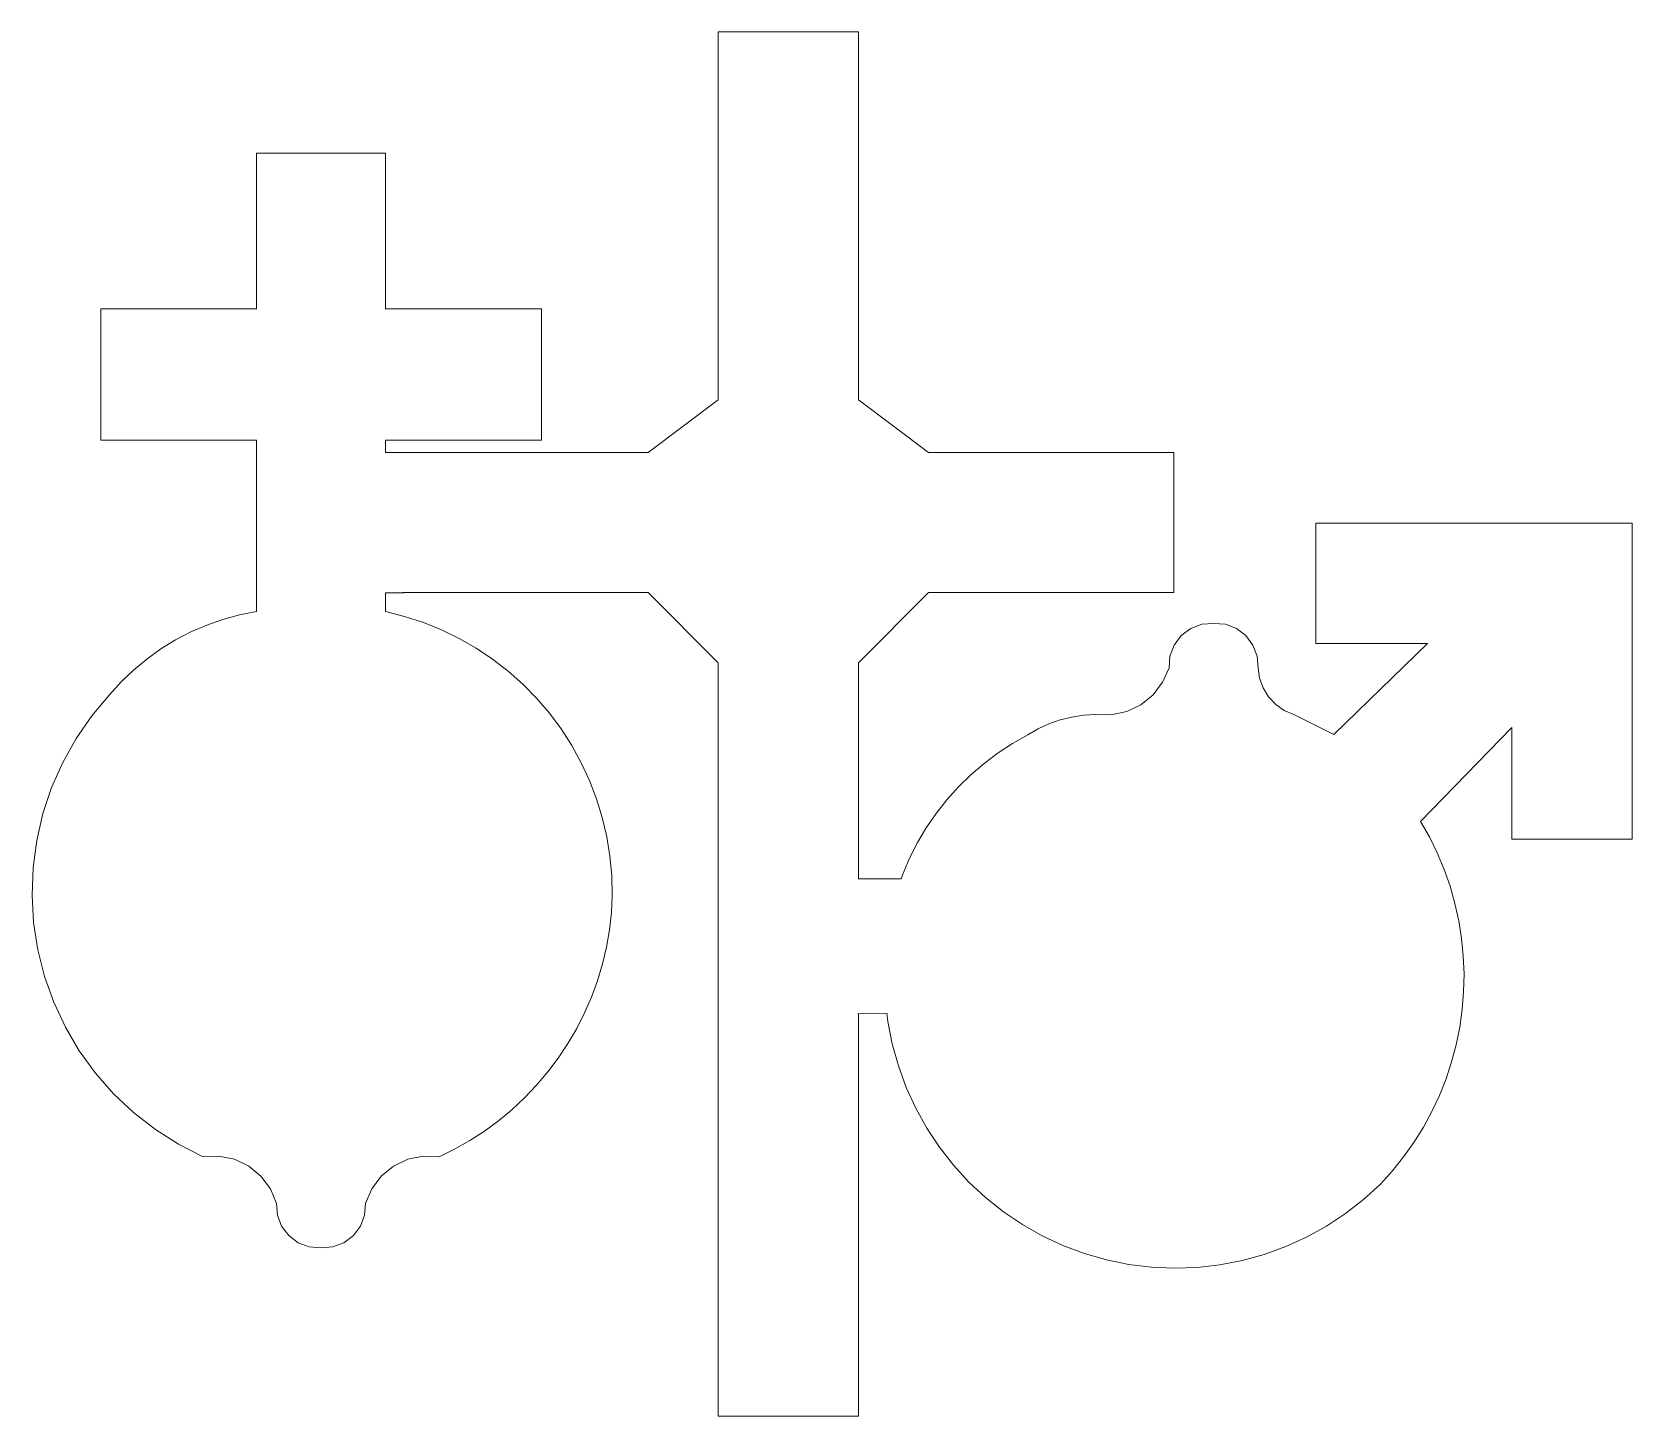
# Model space of a CAD drawing. Extents: x 0 to 3.59, y 0 to 3.11.
import ezdxf

# ---------------------------------------------------------------- set-up
doc = ezdxf.new("R2010")
doc.units = 0
doc.layers.add('Board_Outline', color=15, linetype='Continuous', lineweight=5, true_color=0xa55252)

msp = doc.modelspace()

# ---------------------------------------------------------------- linework, layer by layer
at = {"layer": 'Board_Outline', "flags": 128}
for points in [[(1.9205, 0.9042), (1.9225, 0.8865), (1.9324, 0.8361), (1.9461, 0.7867), (1.9637, 0.7385), (1.985, 0.6918), (2.0099, 0.6469), (2.0382, 0.6041), (2.0698, 0.5636), (2.1045, 0.5258), (2.142, 0.4908), (2.1822, 0.4588), (2.2247, 0.4301), (2.2694, 0.4048), (2.3159, 0.3831), (2.364, 0.3651), (2.4133, 0.351), (2.4636, 0.3407), (2.5146, 0.3344), (2.5658, 0.3322), (2.6171, 0.3339), (2.6681, 0.3397), (2.7185, 0.3495), (2.768, 0.3631), (2.8163, 0.3806), (2.863, 0.4019), (2.9079, 0.4267), (2.9507, 0.455), (2.9912, 0.4866), (3.0291, 0.5212), (3.056, 0.5509), (3.0811, 0.5821), (3.1043, 0.6148), (3.1255, 0.6489), (3.1446, 0.6841), (3.1616, 0.7204), (3.1764, 0.7576), (3.1889, 0.7957), (3.1992, 0.8344), (3.2071, 0.8737), (3.2127, 0.9134), (3.2159, 0.9533), (3.2168, 0.9934), (3.2152, 1.0334), (3.2112, 1.0733), (3.2049, 1.1129), (3.1963, 1.152), (3.1853, 1.1906), (3.172, 1.2284), (3.1565, 1.2654), (3.1389, 1.3013), (3.1191, 1.3362), (3.3241, 1.5472), (3.3241, 1.2962), (3.5941, 1.2962), (3.5941, 2.0062), (2.8841, 2.0062), (2.8841, 1.7362), (3.1351, 1.7362), (2.9241, 1.5312), (2.8341, 1.5762), (2.8127, 1.5856), (2.7937, 1.5992), (2.7778, 1.6162), (2.7655, 1.6361), (2.7576, 1.6581), (2.7541, 1.6812), (2.752, 1.7077), (2.7426, 1.7325), (2.7266, 1.7537), (2.7054, 1.7697), (2.6806, 1.7791), (2.6541, 1.7812), (2.6276, 1.7791), (2.6028, 1.7697), (2.5815, 1.7537), (2.5656, 1.7325), (2.5562, 1.7077), (2.5541, 1.6812), (2.5397, 1.6489), (2.5182, 1.6208), (2.4908, 1.5985), (2.459, 1.5831), (2.4244, 1.5755), (2.3891, 1.5762), (2.3623, 1.5747), (2.3357, 1.5707), (2.3096, 1.5642), (2.2843, 1.5553), (2.2599, 1.544), (2.2367, 1.5304), (2.2027, 1.5113), (2.17, 1.49), (2.1388, 1.4666), (2.1091, 1.4412), (2.0812, 1.4139), (2.0551, 1.3849), (2.0309, 1.3542), (2.0089, 1.3221), (1.9889, 1.2885), (1.9712, 1.2537), (1.9558, 1.2179), (1.9522, 1.2071), (1.8564, 1.207), (1.8564, 1.6929), (2.0139, 1.8504), (2.5651, 1.8504), (2.5651, 2.1654), (2.0139, 2.1654), (1.8564, 2.2835), (1.8564, 3.1102), (1.5415, 3.1102), (1.5415, 2.2835), (1.384, 2.1654), (0.7943, 2.1654), (0.7943, 2.1928), (1.1443, 2.1928), (1.1443, 2.4878), (0.7943, 2.4878), (0.7943, 2.8378), (0.5043, 2.8378), (0.5043, 2.4878), (0.1543, 2.4878), (0.1543, 2.1928), (0.5043, 2.1928), (0.5043, 1.8078), (0.4663, 1.8003), (0.429, 1.7901), (0.3924, 1.7773), (0.3569, 1.7619), (0.3225, 1.744), (0.2895, 1.7237), (0.258, 1.7011), (0.2283, 1.6763), (0.2003, 1.6495), (0.1744, 1.6207), (0.1345, 1.5735), (0.0993, 1.5228), (0.069, 1.4689), (0.044, 1.4124), (0.0244, 1.3538), (0.0105, 1.2936), (0.0023, 1.2324), (0, 1.1706), (0.0035, 1.1089), (0.0129, 1.0479), (0.028, 0.988), (0.0487, 0.9297), (0.0749, 0.8738), (0.1062, 0.8205), (0.1424, 0.7704), (0.1832, 0.724), (0.2282, 0.6817), (0.2771, 0.6439), (0.3292, 0.6108), (0.3843, 0.5828), (0.4199, 0.5842), (0.4547, 0.577), (0.4868, 0.5617), (0.5143, 0.5391), (0.5356, 0.5106), (0.5493, 0.4778), (0.5514, 0.4513), (0.5608, 0.4265), (0.5768, 0.4053), (0.598, 0.3893), (0.6229, 0.3799), (0.6493, 0.3778), (0.6758, 0.3799), (0.7007, 0.3893), (0.7219, 0.4053), (0.7378, 0.4265), (0.7472, 0.4513), (0.7493, 0.4778), (0.7631, 0.5106), (0.7844, 0.5391), (0.8118, 0.5617), (0.844, 0.577), (0.8788, 0.5842), (0.9143, 0.5828), (0.9494, 0.6), (0.9835, 0.6192), (1.0163, 0.6404), (1.0479, 0.6635), (1.078, 0.6884), (1.1066, 0.7151), (1.1336, 0.7434), (1.1589, 0.7732), (1.1823, 0.8044), (1.2039, 0.837), (1.2236, 0.8708), (1.2412, 0.9057), (1.2567, 0.9416), (1.2701, 0.9783), (1.2813, 1.0158), (1.2903, 1.0538), (1.297, 1.0923), (1.3014, 1.1312), (1.3036, 1.1702), (1.3024, 1.2143), (1.2983, 1.2583), (1.2912, 1.3018), (1.2811, 1.3448), (1.2681, 1.387), (1.2523, 1.4282), (1.2336, 1.4682), (1.2124, 1.5069), (1.1885, 1.544), (1.1621, 1.5794), (1.1334, 1.6129), (1.1025, 1.6444), (1.0695, 1.6737), (1.0346, 1.7007), (0.9979, 1.7253), (0.9596, 1.7473), (0.92, 1.7666), (0.8791, 1.7832), (0.8371, 1.7969), (0.7943, 1.8078), (0.7943, 1.8498), (0.8343, 1.8498)], [(0.8328, 1.8504), (1.384, 1.8504), (1.5415, 1.6929), (1.5415, 0), (1.8564, 0), (1.8564, 0.9041)], [(1.8554, 0.904), (1.9218, 0.9042)]]:
    msp.add_lwpolyline(points, dxfattribs=at)

doc.saveas('drawing.dxf')
